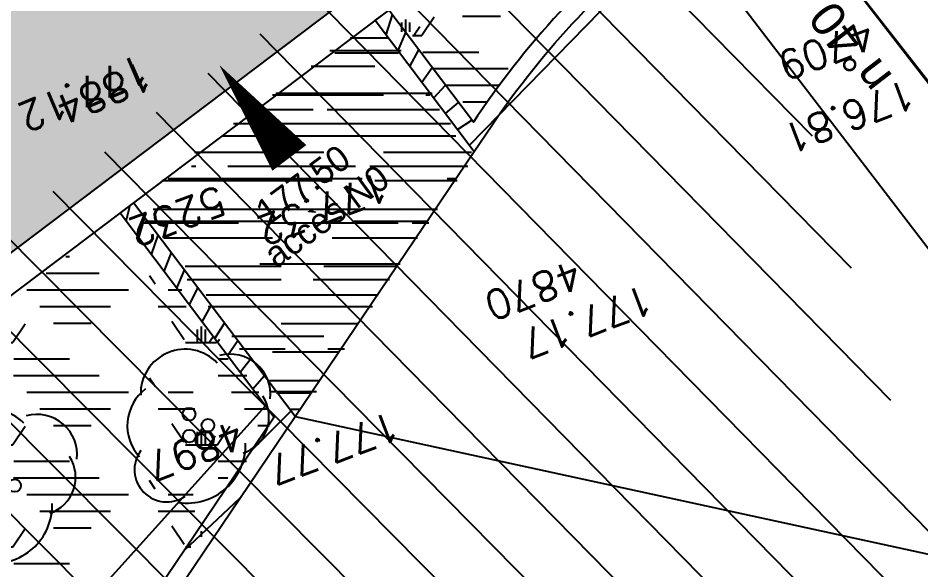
# Model space of a CAD drawing. Header units: centimetres. Extents: x 212517 to 243222, y -357108 to -330212.
# Drawn here: x 233002 to 234061, y -340138 to -339491 of the extents above; entities that cross this region are included whole.
import ezdxf
from ezdxf.enums import TextEntityAlignment as Align

# ---------------------------------------------------------------- set-up
doc = ezdxf.new("R2010")
doc.units = ezdxf.units.CM
for name, color, linetype in [('Fond topo - BAT_NUM', 252, 'Continuous'), ('Fond topo - CLO_MUR', 252, 'Continuous'), ('Fond topo - Z_500', 252, 'Continuous'), ('prlm-VRD', 2, 'Continuous'), ('SA - arbuste', 252, 'Continuous'), ('SA - bât D', 252, 'Continuous'), ('SA - béton balayé', 252, 'Continuous'), ('SA - couvre sol', 252, 'Continuous'), ('SA - enrobé', 252, 'Continuous'), ('SA - EVMV', 252, 'Continuous'), ('SA - gravillon', 252, 'Continuous'), ('SA - limite revêtement', 252, 'Continuous'), ('SA - muret béton', 252, 'Continuous')]:
    doc.layers.add(name, color=color, linetype=linetype)
for name, color, linetype, plot in [('Fond topo - N', 252, 'Continuous', False), ('Fond topo - NCACHE', 252, 'Continuous', False), ('Fond topo - ZCACHE', 252, 'Continuous', False)]:
    doc.layers.add(name, color=color, linetype=linetype, plot=plot)
doc.layers.add('Fond topo - P', color=252, linetype='Continuous', lineweight=50)
doc.layers.add('Fond topo - VOI', color=252, linetype='Continuous', lineweight=25)
doc.styles.add('2000_ARIAL', font='arial.ttf', dxfattribs={"height": 0.400000006})
doc.styles.add('Arial', font='arial.ttf')
doc.styles.add('Futura Std Book', font='')
doc.styles.add('SIMPLEX', font='simplex_.ttf', dxfattribs={"height": 1.25})
doc.styles.get('Futura Std Book').set_extended_font_data('Futura Std Book')
pattern_1 = [(216.5063332809896, (-277130161.1279894, -473864756.7787022), (14.87279096815364, -20.09477765036497), [])]
pattern_2 = [(349.2763985886067, (-277130161.1279894, -473864756.7787022), (22.32856350872324, 117.9043497231417), [37.5000005625, -202.5000030375]), (79.27639858860677, (-277130147.3110734, -473864759.3953308), (-235.8086994462835, 44.65712701744649), [15.000000225, -105.000001575]), (79.27639858860677, (-277130138.0997961, -473864761.1397498), (-235.8086994462835, 44.65712701744649), [15.000000225, -105.000001575]), (79.27639858860677, (-277130142.7054347, -473864760.2675403), (-235.8086994462835, 44.65712701744649), [18.75000028125, -101.25000151875]), (112.9664661186067, (-277130151.916716, -473864758.5231205), (-191.1515722884832, 280.4658259369293), [12.00000018, -420.7461593111922]), (45.58633105860677, (-277130133.4941673, -473864762.0119574), (22.32856353476547, 117.9043498154048), [12.00000018, -420.7461593111923]), (45.58633105860677, (-277130124.2828801, -473864763.7563783), (22.32856353476547, 117.9043498154048), [26.00000039, -406.6661590999923]), (112.9664661186067, (-277130161.1279894, -473864756.7787022), (-191.1515722884832, 280.4658259369293), [26.00000039, -406.6661590999922]), (349.2763985886067, (-277130073.3609553, -473864750.4999832), (22.32856350872324, 117.9043497231417), [44.42455106636825, -195.5754525336318]), (349.2763985886067, (-277130085.1249766, -473864728.4255323), (22.32856350872324, 117.9043497231417), [82.81008944215131, -56.09585564143782, 43.07431864611476, -58.01973967029608]), (349.2763985886067, (-277130096.7337571, -473864706.3804808), (22.32856350872324, 117.9043497231417), [119.4799495921992, -46.28746189431191, 29.47870124218051, -44.75389087130835]), (349.2763985886067, (-277130108.4191755, -473864684.3209158), (22.32856350872324, 117.9043497231417), [100.4611429069171, -139.5388606930829]), (349.2763985886067, (-277130104.5097786, -473864665.2146754), (22.32856350872324, 117.9043497231417), [65.56973938354608, -174.4302642164539])]

# ---------------------------------------------------------------- blocks, each defined once
blk = doc.blocks.new('PTOPO')
at = {"layer": 'Fond topo - NCACHE', "style": 'SIMPLEX'}
blk.add_attdef('MAT', text='', height=0.34, dxfattribs=at).set_placement((0.09999999986030161, -0.09999999962747097), align=Align.TOP_LEFT)
at = {"layer": 'Fond topo - ZCACHE', "style": 'SIMPLEX'}
blk.add_attdef('ALT', (0.09999999986030161, 0.09999999962747097), '', height=0.34, dxfattribs=at)
blk = doc.blocks.new('A$C1F970F0F')
at = {"layer": 'SA - béton balayé'}
h = blk.add_hatch(dxfattribs=at)
h.set_pattern_fill('BETON_BALAYE', color=256, scale=49.99999999999999, angle=-10.72360141139323, style=0, pattern_type=2)
h.set_pattern_definition([(349.2763985886067, (-277130161.1279894, -473864756.7787022), (117.3825536141096, 28.65896207176165), [749.9999999999999, -99.99999999999999, 250, -49.99999999999999]), (349.2763985886067, (-277130091.1375459, -473864744.5890418), (-36.75306622226226, 74.64222748057564), [150, -16.5, 299.9999999999999, -37.49999999999999]), (349.2763985886067, (-277130128.6565508, -473864719.6726964), (261.6928111209335, -15.46358973923611), [399.9999999999999, -69.99999999999999, 200, -49.99999999999999])])
h.paths.add_polyline_path([(6220.770168921872, 9335.75724747537), (6538.935636455272, 9493.1990072451), (6624.449456708553, 9320.413648874966), (6360.210637578124, 9053.969607238887)])
at = {"layer": 'SA - couvre sol'}
h = blk.add_hatch(dxfattribs=at)
h.set_pattern_fill('PELOUSE6', color=256, scale=20.0000003, angle=-10.72360141139323, style=0, pattern_type=2)
h.set_pattern_definition(pattern_2)
edge = h.paths.add_edge_path()
edge.add_line((7115.866381881607, 9778.688794863547), (6556.870889618694, 9502.07413063493))
edge.add_line((6556.870889618694, 9502.07413063493), (6629.977640760594, 9354.336683265656))
edge.add_arc((7360.38228307538, 8642.36123226609), 1019.999992324031, 116.65281963203941, 135.7320244042221, ccw=False)
edge.add_line((6902.827425347052, 9553.977125348543), (7002.186487212087, 9603.847056209293))
edge.add_line((7002.186487212087, 9603.847056209292), (6991.354182265826, 9626.878660865035))
edge.add_line((6991.354182265825, 9626.878660865037), (7007.253395095559, 9634.35643436486))
edge.add_line((7007.253395095559, 9634.35643436486), (6988.754440891986, 9669.54094767109))
edge.add_line((6988.754440891986, 9669.54094767109), (7134.166089453471, 9745.993999363249))
edge.add_line((7134.166089453472, 9745.993999363249), (7115.866381881607, 9778.688794863547))
h = blk.add_hatch(dxfattribs=at)
h.set_pattern_fill('PELOUSE6', color=256, scale=20.0000003, angle=-10.72360141139323, style=0, pattern_type=2)
h.set_pattern_definition(pattern_2)
edge = h.paths.add_edge_path()
edge.add_line((6335.94766446562, 9057.906686490796), (5886.296276689526, 8604.502703298296))
edge.add_arc((5616.481459429435, 8872.084400683229), 380.000000511181, 206.2859037988976, 315.23808789982166, ccw=False)
edge.add_line((5275.775203212008, 8703.801165148123), (5210.549457039155, 8835.857218275589))
edge.add_line((5210.549457039155, 8835.857218275589), (6202.844797042428, 9326.887013697162))
edge.add_line((6202.844797042428, 9326.88701369716), (6335.947664465621, 9057.906686490795))
at = {"layer": 'SA - EVMV'}
h = blk.add_hatch(dxfattribs=at)
h.set_pattern_fill('_USER', color=256, scale=74.99999999999999, angle=-55.72360141139323, style=0, pattern_type=0)
h.set_pattern_definition([(304.2763985886068, (-277130161.1279894, -473864756.7787022), (61.97477650275113, 42.238928459823), [])])
h.paths.add_polyline_path([(6137.262643169798, 3161.503242351281), (5258.989506963931, 4651.014984356799), (5823.535050065982, 5411.828376675677), (6009.896409179055, 5810.580329425578), (6042.353956317322, 6037.937811191567), (5791.842057863324, 7412.226220178691), (5768.869517604411, 9187.383885517163), (6965.043931057882, 9781.279833201925), (7125.730307530321, 8202.475428701919), (7356.548247893039, 6578.483473019976), (7421.051285208732, 6215.102708379585), (8728.798868082513, 6201.995811803044), (8825.59209412568, 5455.189202343771), (8884.907463838514, 4910.231636065007), (8937.364138919358, 4349.844162727043), (8990.109761245629, 3720.436779551583), (8238.933497559277, 3575.005023445903)])
at = {"layer": 'SA - gravillon'}
h = blk.add_hatch(dxfattribs=at)
h.set_pattern_fill('GRANULATS3', color=256, scale=99.99999999999999, angle=-10.72360141139323, style=0, pattern_type=2)
h.set_pattern_definition([(349.2763985886067, (1566334396.510018, -579968905.3710737), (116.8607592736427, 79.6464873173181), [4.999999999999999, -4.999999999999999, 9.999999999999998, -79.99999999999999]), (349.2763985886067, (1566334358.138925, -579968893.0155385), (116.8607592736427, 79.6464873173181), [25, -74.99999999999999]), (349.2763985886067, (1566334354.156601, -579968887.1725004), (116.8607592736427, 79.6464873173181), [25, -74.99999999999999]), (349.2763985886067, (1566334403.022516, -579968870.9823055), (116.8607592736427, 79.6464873173181), [4.999999999999999, -94.99999999999999]), (349.2763985886067, (1566334355.756418, -579968851.8533757), (116.8607592736427, 79.6464873173181), [15, -84.99999999999999]), (349.2763985886067, (1566334356.686774, -579968846.9406939), (116.8607592736427, 79.6464873173181), [15, -84.99999999999999]), (349.2763985886067, (1566334416.569305, -579968853.1922948), (116.8607592736427, 79.6464873173181), [30, -69.99999999999999]), (349.2763985886067, (1566334412.58698, -579968847.3492565), (116.8607592736427, 79.6464873173181), [30, -69.99999999999999]), (349.2763985886067, (1566334389.884288, -579968832.8721105), (116.8607592736427, 79.6464873173181), [9.999999999999998, -89.99999999999999]), (349.2763985886067, (1566334395.727326, -579968828.8897862), (116.8607592736427, 79.6464873173181), [4.999999999999999, -94.99999999999999]), (349.2763985886067, (1566334353.373909, -579968810.6912124), (116.8607592736427, 79.6464873173181), [4.999999999999999, -4.999999999999999, 4.999999999999999, -84.99999999999999]), (79.27639858860677, (1566334349.652482, -579968830.3419373), (-79.64648731731808, 116.8607592736427), [15, -84.99999999999999]), (79.27639858860677, (1566334348.052666, -579968865.6610618), (-79.64648731731808, 116.8607592736427), [4.999999999999999, -9.999999999999998, 4.999999999999999, -9.999999999999998, 20, -49.99999999999999]), (79.27639858860677, (1566334369.04231, -579968808.569602), (-79.64648731731808, 116.8607592736427), [4.999999999999999, -94.99999999999999]), (79.27639858860677, (1566334375.407142, -579968855.5748026), (-79.64648731731808, 116.8607592736427), [4.999999999999999, -94.99999999999999]), (79.27639858860677, (1566334384.971607, -579968831.9417535), (-79.64648731731808, 116.8607592736427), [4.999999999999999, -94.99999999999999]), (79.27639858860677, (1566334384.563045, -579968887.8419601), (-79.64648731731808, 116.8607592736427), [9.999999999999998, -89.99999999999999]), (79.27639858860677, (1566334388.545369, -579968893.6849979), (-79.64648731731808, 116.8607592736427), [15, -84.99999999999999]), (79.27639858860677, (1566334404.622332, -579968835.6631806), (-79.64648731731808, 116.8607592736427), [9.999999999999998, -4.999999999999999, 9.999999999999998, -74.99999999999999]), (79.27639858860677, (1566334403.952872, -579968866.0696244), (-79.64648731731808, 116.8607592736427), [20, -79.99999999999999]), (79.27639858860677, (1566334408.865554, -579968866.9999814), (-79.64648731731808, 116.8607592736427), [9.999999999999998, -89.99999999999999]), (79.27639858860677, (1566334412.178418, -579968903.2494636), (-79.64648731731808, 116.8607592736427), [20, -79.99999999999999]), (79.27639858860677, (1566334417.091099, -579968904.1798201), (-79.64648731731808, 116.8607592736427), [15, -84.99999999999999]), (34.27639858860676, (1566334378.720007, -579968891.8242844), (18.60713597325343, 98.25362326955934), [7.071066999999998, -134.35028923]), (34.27639858860676, (1566334398.109834, -579968870.0519489), (18.60713597325343, 98.25362326955934), [7.071066999999998, -134.35028923]), (34.27639858860676, (1566334410.726267, -579968857.1746192), (18.60713597325343, 98.25362326955934), [7.071066999999998, -134.35028923]), (34.27639858860676, (1566334343.809444, -579968834.3242615), (18.60713597325343, 98.25362326955934), [7.071066999999998, -134.35028923]), (34.27639858860676, (1566334357.356233, -579968816.5342503), (18.60713597325343, 98.25362326955934), [7.071066999999998, -134.35028923]), (34.27639858860676, (1566334391.336439, -579968878.9469545), (18.60713597325343, 98.25362326955934), [14.1421, -127.2792562]), (34.27639858860676, (1566334413.25644, -579968816.942813), (18.60713597325343, 98.25362326955934), [14.1421, -127.2792562]), (124.2763985886068, (1566334390.66698, -579968909.3533983), (-98.25362326955934, 18.60713597325343), [14.1421, -127.2792562]), (124.2763985886068, (1566334396.510018, -579968905.3710737), (-98.25362326955934, 18.60713597325343), [14.1421, -127.2792562]), (124.2763985886068, (1566334415.899845, -579968883.5987384), (-98.25362326955934, 18.60713597325343), [14.1421, -127.2792562]), (124.2763985886068, (1566334407.674299, -579968846.4188998), (-98.25362326955934, 18.60713597325343), [14.1421, -127.2792562]), (124.2763985886068, (1566334412.58698, -579968847.3492565), (-98.25362326955934, 18.60713597325343), [14.1421, -127.2792562]), (124.2763985886068, (1566334387.354114, -579968873.1039164), (-98.25362326955934, 18.60713597325343), [21.21319999999999, -120.2081562]), (124.2763985886068, (1566334420.812526, -579968884.529095), (-98.25362326955934, 18.60713597325343), [21.21319999999999, -120.2081562]), (124.2763985886068, (1566334386.423759, -579968878.0165975), (-98.25362326955934, 18.60713597325343), [28.28426999999999, -113.1370862]), (124.2763985886068, (1566334353.373909, -579968810.6912124), (-98.25362326955934, 18.60713597325343), [28.28426999999999, -113.1370862]), (124.2763985886068, (1566334352.443552, -579968815.6038935), (-98.25362326955934, 18.60713597325343), [28.28426999999999, -113.1370862]), (124.2763985886068, (1566334347.122309, -579968870.573743), (-98.25362326955934, 18.60713597325343), [7.071066999999998, -134.35028923]), (124.2763985886068, (1566334351.774093, -579968846.0103371), (-98.25362326955934, 18.60713597325343), [7.071066999999998, -134.35028923]), (15.84144978860676, (1566334401.422699, -579968906.3014305), (98.25362322038048, -18.60713601425497), [11.180339, -212.426458]), (15.84144978860676, (1566334387.354114, -579968873.1039164), (98.25362322038048, -18.60713601425497), [11.180339, -212.426458]), (15.84144978860676, (1566334419.882169, -579968889.4417765), (98.25362322038048, -18.60713601425497), [22.36068, -201.2461177]), (15.84144978860676, (1566334420.812526, -579968884.529095), (98.25362322038048, -18.60713601425497), [22.36068, -201.2461177]), (52.71134740860677, (1566334400.640008, -579968829.8201425), (18.60713586383586, 98.25362338541537), [11.17999999999999, -111.7999999999999, 22.35999999999999, -78.26679773999996]), (52.71134740860677, (1566334344.070342, -579968859.8180242), (18.60713586383586, 98.25362338541537), [11.18033899999999, -212.4264579999999]), (52.71134740860677, (1566334351.365531, -579968901.9105439), (18.60713586383586, 98.25362338541537), [11.18033899999999, -212.4264579999999]), (52.71134740860677, (1566334348.983023, -579968860.7483809), (18.60713586383586, 98.25362338541537), [11.18033899999999, -212.4264579999999]), (52.71134740860677, (1566334406.483046, -579968825.8378183), (18.60713586383586, 98.25362338541537), [11.18033899999999, -212.4264579999999]), (52.71134740860677, (1566334400.640008, -579968829.8201425), (18.60713586383586, 98.25362338541537), [11.18033899999999, -212.4264579999999]), (52.71134740860677, (1566334376.337499, -579968850.6621213), (18.60713586383586, 98.25362338541537), [22.36067999999999, -201.2461176999998]), (52.71134740860677, (1566334371.424818, -579968849.7317643), (18.60713586383586, 98.25362338541537), [22.36067999999999, -201.2461176999998]), (105.8414497886067, (1566334356.686774, -579968846.9406939), (18.60713601425497, 98.25362322038048), [11.180339, -212.426458]), (105.8414497886067, (1566334353.226244, -579968892.0851816), (18.60713601425497, 98.25362322038048), [22.36068, -201.2461177]), (105.8414497886067, (1566334354.156601, -579968887.1725004), (18.60713601425497, 98.25362322038048), [22.36068, -201.2461177]), (142.7113474086068, (1566334385.901964, -579968827.0290724), (-98.25362338541537, 18.60713586383589), [22.36067999999999, -201.2461177]), (142.7113474086068, (1566334395.727326, -579968828.8897862), (-98.25362338541537, 18.60713586383589), [33.54101959999998, -190.0657781])])
h.paths.add_polyline_path([(5124.550555337428, 9371.505546424247), (6734.973849588703, 10169.08069699232), (6552.690545670344, 10537.44708671822), (5576.037140168118, 10058.4841756633), (5497.543195342894, 10217.10830873696), (5376.088965773431, 10157.04942646102), (4882.034479460972, 11153.89582380826), (4545.141585587467, 10986.92652659804), (5117.956613654095, 9829.351609240477), (4941.257013392871, 9741.913478893714), (5124.550555337428, 9371.505546424247), (5042.550266400161, 9447.025841007431), (4949.368504015114, 9635.332483913164), (4724.996253299251, 9523.961960702), (4046.681882027984, 10897.27731336057), (4567.659966550522, 11154.6012565855), (4612.246816082376, 11065.05841595241), (4800.575798734715, 11158.26133384953), (4756.729555117861, 11246.86835750694), (5110.928653942231, 11422.14001563542), (5429.386482062225, 10778.59516036301), (5390.847041286748, 10759.52393867575), (5492.859269804434, 10553.37593699554), (6433.801475967643, 11019.00068541669), (6691.915261907101, 10497.39066976261), (6631.849866300039, 10467.6679717961), (6724.99201334992, 10279.44138569763), (6814.61853220169, 10323.79221812913), (7072.815194727267, 9802.01472137345), (5211.171805000542, 8880.794661271262), (4952.988622177072, 9402.543332030837), (5042.550266400161, 9447.025841007431)])
at = {"layer": 'SA - muret béton'}
h = blk.add_hatch(dxfattribs=at)
h.set_pattern_fill('_USER', color=256, scale=25, angle=-143.4936667190104, style=0, pattern_type=0)
h.set_pattern_definition(pattern_1)
edge = h.paths.add_edge_path()
edge.add_line((6538.94551773925, 9493.203896856721), (6624.449456708553, 9320.413648874966))
edge.add_line((6624.449456708553, 9320.413648874966), (6650.343294443529, 9346.523585420002))
edge.add_arc((7360.38228216175, 8642.361232663683), 999.9999915596148, 116.65281954750421, 135.2380880525208, ccw=False)
edge.add_line((6911.799090041725, 9536.10230415287), (7015.891427091874, 9588.347942889282))
edge.add_line((7015.891427091874, 9588.347942889282), (7006.919763118841, 9606.222764517019))
edge.add_line((7006.919763118841, 9606.222764517019), (6902.827425347052, 9553.977125348543))
edge.add_arc((7360.382285517268, 8642.361228344269), 1019.999996929556, 116.6528196558088, 135.2380880148724)
edge.add_line((6636.142514583906, 9360.606832531781), (6629.977640760594, 9354.336683265657))
edge.add_line((6629.977640760594, 9354.336683265657), (6556.870889618694, 9502.07413063493))
edge.add_line((6556.870889618694, 9502.07413063493), (6538.94551773925, 9493.203896856721))
h = blk.add_hatch(dxfattribs=at)
h.set_pattern_fill('_USER', color=256, scale=25, angle=-143.4936667190104, style=0, pattern_type=0)
h.set_pattern_definition(pattern_1)
edge = h.paths.add_edge_path()
edge.add_line((5193.061519410154, 8827.203445430448), (5257.843294998138, 8694.944152735037))
edge.add_arc((5616.481459358143, 8872.084400278642), 400.0000002941545, 206.2859037540927, 315.2380879514633)
edge.add_line((5900.497056554697, 8590.419456090678), (6360.210637578124, 9053.969607238887))
edge.add_line((6360.210637578124, 9053.969607238887), (6220.770168921872, 9335.75724747537))
edge.add_line((6220.770168921872, 9335.75724747537), (6202.844797042428, 9326.88701369716))
edge.add_line((6202.844797042428, 9326.88701369716), (6335.94766446562, 9057.906686490796))
edge.add_line((6335.94766446562, 9057.906686490796), (5886.296276689526, 8604.502703298296))
edge.add_arc((5616.481459400329, 8872.08440050106), 380.0000004035717, 206.2859037762143, 315.2380879224146, ccw=False)
edge.add_line((5275.775203212008, 8703.801165148123), (5210.549457039155, 8835.857218275589))
edge.add_line((5210.549457039155, 8835.857218275589), (5193.061519410154, 8827.203445430448))
at = {"layer": 'Fond topo - CLO_MUR', "ltscale": 2, "flags": 128}
blk.add_lwpolyline([(7024.124514346554, 9571.575350469044), (7239.111574831612, 9155.619306770888)], dxfattribs=at)
at = {"layer": 'Fond topo - VOI', "ltscale": 2, "flags": 128}
blk.add_lwpolyline([(5639.884015980822, 14282.76898646135), (6179.074060184528, 13730.4134533185, -0.005078430071305425), (6343.1483697738, 13545.11763264016, -0.01498965990198168), (6396.182976463164, 13480.14751606638, -0.008052881892180013), (6924.298623853121, 12768.62846445145, -0.02502080065405084), (7078.852120834868, 12528.76074308369, -0.01315237506544015), (7305.49723599993, 12109.95947007773, -0.01622344874307645), (7469.001968976629, 11760.20271195122, -0.0002441829907726637), (7504.611965031092, 11676.9913265394, -2.386900651964397e-05), (7868.449045659429, 10825.54154632405, -0.0004607339102045271), (8056.526262906224, 10384.2208908691, -0.0002713929879899899), (8374.720241644169, 9634.540919018482), (8900.918350322725, 8327.998671989055), (9181.050253584182, 7639.776394233361), (9227.846231822321, 7515.619963970066, -0.01912067303515585), (9430.073626438107, 6877.215983667462, -0.01912067306015491), (9582.936642438128, 6225.227902062202, -0.006135088442580186), (9621.373155263293, 6013.751243740732, -0.006135088374511259), (9654.60896875709, 5801.395117808072), (9743.87632691115, 5167.316416374032), (9926.38109093471, 3640.55347439608), (10105.54692394565, 2112.741898849393), (10117.19406944453, 2013.422494900099)], format="xyb", dxfattribs=at)
at = {"layer": 'SA - arbuste'}
for centre in [(6238.468758981418, 9079.969927228125), (6257.761735938529, 9062.995435279656), (6234.125499025942, 9054.61015734045), (6021.754873790645, 9035.78076084698)]:
    blk.add_circle(centre, 7.5, dxfattribs=at)
at = {"layer": 'SA - arbuste', "ltscale": 0.800000011920929}
for centre, radius, start, end in [((6238.328887073858, 9104.464335160068), 52.09335999999999, 32.9049446683259, 171.1222226947237), ((6290.336423810241, 9093.749785729893), 47.1596, 342.9842592756738, 94.63470461757107), ((6002.322024943302, 9077.249660818896), 52.09335999999999, 32.9049446683259, 171.1222224813845), ((6054.329561662358, 9066.535111297218), 47.1596, 342.9842594908044, 94.63470461757107), ((6217.832596022174, 9070.156483594053), 53.97568, 116.3248625983236, 211.8320556568809), ((6286.169943442676, 9067.495998332131), 44.59584, 277.883133562608, 22.28760147896251), ((6050.163081312122, 9040.281323990963), 44.59584, 277.8831336434853, 22.28760172363472), ((6200.728488464196, 9020.923515032795), 37.90984, 133.2696683756754, 293.7521367712873), ((6229.767496123041, 9045.16000792636), 68.40896, 251.0377366265051, 350.7437823991756), ((5993.760633998035, 9017.945333489353), 68.40896, 251.0377365793105, 350.7437827194919)]:
    blk.add_arc(centre, radius, start, end, dxfattribs=at)
at = {"layer": 'SA - bât D', "ltscale": 50.79999923706055, "elevation": 9.999999999999998e-08, "flags": 128}
for points in [[(3992.057060820798, 10914.90997563011), (4706.90787335757, 9470.326999351055), (4931.279873029765, 9581.697398065016), (4988.985103785352, 9465.083610385507), (4899.423416209049, 9420.601079950562), (5193.061519410154, 8827.203445430448), (7126.40635278083, 9783.904419190934), (6832.728888056354, 10377.38340132672), (6743.102369021571, 10333.03256892988), (6685.441073238441, 10449.55757087634), (6745.506468845504, 10479.28026884285), (6451.911804916794, 11072.59192262002), (5507.386760294137, 10605.18796326319), (5440.854179088976, 10739.63810560416), (5482.978799691725, 10760.48316112718), (5129.038769586081, 11475.73103806597), (4703.132907479037, 11264.9760524412), (4746.987085340417, 11176.36281071366), (4630.268167281978, 11118.60555738887), (4585.694402275513, 11208.12212063083)], [(4045.661557314502, 10896.77334977139), (4724.996253299251, 9523.961960702), (4949.368504015114, 9635.332483913164), (5042.550266400161, 9447.025841007431), (4952.988622177072, 9402.543332030837), (5211.171805000542, 8880.794661271262), (7072.815194727267, 9802.01472137345), (6814.61853220169, 10323.79221812913), (6724.99201334992, 10279.44138569763), (6631.849866300039, 10467.6679717961), (6691.915261907101, 10497.39066976261), (6433.801475967643, 11019.00068541669), (5492.859269804434, 10553.37593699554), (5390.844306545398, 10759.52946515441), (5429.386482062225, 10778.59516036301), (5110.928653942231, 11422.14001563542), (4756.725653655682, 11246.86642685713), (4800.579814205358, 11158.25321997232), (4612.246816082376, 11065.05841595241), (4567.659966550522, 11154.6012565855)]]:
    blk.add_lwpolyline(points, close=True, dxfattribs=at)
at = {"layer": 'SA - bât D', "elevation": 9.999999999999998e-08, "flags": 128}
blk.add_lwpolyline([(6409.991933580885, 9353.366757402744, 49.99999999999999, 0, 0), (6349.636062895273, 9475.554120348717, 0, 0, 0)], format="xyseb", dxfattribs=at)
at = {"layer": 'SA - enrobé'}
blk.add_lwpolyline([(5900.497056554697, 8590.419456090678), (6360.210637578124, 9053.969607238887), (7370.412407968218, 8625.864014690866), (6911.799090041725, 9536.10230415287), (7010.70128525668, 9585.742926046769), (7020.781452921752, 9564.310513012775), (7026.744363143154, 9567.115009892732), (7262.580432867897, 9105.719912583041), (7291.122638515357, 9119.14398292848), (7342.762054097051, 9009.348459506178), (7434.067245025048, 9026.616541510186), (7377.912303133283, 8937.40151477274), (7468.942843266607, 8745.166350041736), (4686.176285657987, 6461.263924183753)], dxfattribs=at)
at = {"layer": 'SA - limite revêtement', "elevation": 9.999999999999998e-08, "flags": 128}
blk.add_lwpolyline([(6360.210637578124, 9053.969607238887), (6624.449456708553, 9320.413648874966)], dxfattribs=at)
at = {"layer": 'SA - muret béton', "elevation": 9.999999999999998e-08, "flags": 128}
for points in [[(6538.94551773925, 9493.203896856721), (6624.449456708553, 9320.413648874966), (6650.343294443529, 9346.523585420002, -0.08127176215982078), (6911.799090041725, 9536.10230415287), (7015.891427091874, 9588.347942889282), (7006.919763118841, 9606.222764517019), (6902.827425347052, 9553.977125348543, 0.08127176151877459), (6636.142514583906, 9360.606832531781), (6629.977640760594, 9354.336683265657), (6556.870889618694, 9502.07413063493)], [(5193.061519410154, 8827.203445430448), (5257.843294998138, 8694.944152735037, 0.5147698931340355), (5900.497056554697, 8590.419456090678), (6360.210637578124, 9053.969607238887), (6220.770168921872, 9335.75724747537), (6202.844797042428, 9326.88701369716), (6335.94766446562, 9057.906686490796), (5886.296276689526, 8604.502703298296, -0.5147698928515984), (5275.775203212008, 8703.801165148123), (5210.549457039155, 8835.857218275589)]]:
    blk.add_lwpolyline(points, format="xyb", close=True, dxfattribs=at)
at = {"layer": 'Fond topo - P', "ltscale": 2}
ref = blk.add_blockref('PTOPO', (6283.805669237326, 9472.586327215871), dxfattribs=dict(at, xscale=99.99999999999997, yscale=99.99999999999997, zscale=99.99999999999997, rotation=257.0545763656547))
ref.add_attrib('MAT', '1884', dxfattribs={"layer": 'Fond topo - N', "color": 0, "ltscale": 2, "height": 33.99999999999999, "rotation": 192.3224892382148, "style": 'SIMPLEX'}).set_placement((6271.819601981693, 9465.080716175948), align=Align.TOP_LEFT)
ref.add_attrib('ALT', '177.12', (6261.735274251066, 9506.876575709146), dxfattribs={"layer": 'Fond topo - Z_500', "color": 0, "ltscale": 2, "height": 33.99999999999999, "rotation": 192.3224892382148, "style": 'SIMPLEX'})
ref = blk.add_blockref('PTOPO', (7124.644429789685, 9345.160655659298), dxfattribs=dict(at, xscale=99.99999999999994, yscale=99.99999999999994, zscale=99.99999999999994, rotation=190.0656205306617))
ref.add_attrib('MAT', '4709', dxfattribs={"layer": 'Fond topo - N', "color": 0, "ltscale": 2, "height": 33.99999999999999, "rotation": 190.0656204987762, "style": 'SIMPLEX'}).set_placement((7113.050587940456, 9353.258978318152), align=Align.TOP_LEFT)
ref.add_attrib('ALT', '176.81', (7140.642204479754, 9309.971662369648), dxfattribs={"layer": 'Fond topo - Z_500', "color": 0, "ltscale": 2, "height": 33.99999999999999, "rotation": 190.0656204987762, "style": 'SIMPLEX'})
ref = blk.add_blockref('PTOPO', (6339.935162302881, 9295.763007027852), dxfattribs=dict(at, xscale=99.99999999999994, yscale=99.99999999999994, zscale=99.99999999999994, rotation=190.0656205306617))
ref.add_attrib('MAT', '5232', dxfattribs={"layer": 'Fond topo - N', "color": 0, "ltscale": 2, "height": 33.99999999999999, "rotation": 190.0656204987762, "style": 'SIMPLEX'}).set_placement((6328.34132047098, 9303.861329778212), align=Align.TOP_LEFT)
ref.add_attrib('ALT', '177.32', (6513.54373019072, 9318.376312025463), dxfattribs={"layer": 'Fond topo - Z_500', "color": 0, "ltscale": 2, "height": 33.99999999999999, "rotation": 190.0656204987762, "style": 'SIMPLEX'})
ref = blk.add_blockref('PTOPO', (6734.5490837366, 9132.832375533248), dxfattribs=dict(at, xscale=99.99999999999994, yscale=99.99999999999994, zscale=99.99999999999994, rotation=190.0656205306617))
ref.add_attrib('MAT', '4870', dxfattribs={"layer": 'Fond topo - N', "color": 0, "ltscale": 2, "height": 33.99999999999999, "rotation": 190.0656204987762, "style": 'SIMPLEX'}).set_placement((6722.95524188737, 9140.930698192102), align=Align.TOP_LEFT)
ref.add_attrib('ALT', '177.17', (6793.591669434058, 9130.495021905579), dxfattribs={"layer": 'Fond topo - Z_500', "color": 0, "ltscale": 2, "height": 33.99999999999999, "rotation": 190.0656204987762, "style": 'SIMPLEX'})
ref = blk.add_blockref('PTOPO', (6309.81317480656, 9021.943628406058), dxfattribs=dict(at, xscale=99.99999999999994, yscale=99.99999999999994, zscale=99.99999999999994, rotation=190.0656205306617))
ref.add_attrib('MAT', '4897', dxfattribs={"layer": 'Fond topo - N', "color": 0, "ltscale": 2, "height": 33.99999999999999, "rotation": 190.0656204987762, "style": 'SIMPLEX'}).set_placement((6298.219332957331, 9030.041951064912), align=Align.TOP_LEFT)
ref.add_attrib('ALT', '177.77', (6473.914784607966, 9040.123457997015), dxfattribs={"layer": 'Fond topo - Z_500', "color": 0, "ltscale": 2, "height": 33.99999999999999, "rotation": 190.0656204987762, "style": 'SIMPLEX'})
at = {"layer": 'Fond topo - BAT_NUM', "style": '2000_ARIAL'}
blk.add_text('n°40', height=39.99999999999999, rotation=116.6725384602384, dxfattribs=at).set_placement((7124.300503008277, 9315.35360193009))
at = {"layer": 'SA - bât D', "style": 'Futura Std Book'}
for s, p in [("mur d'enceinte ouest, portail et", (7954.092633364427, 8826.709360125104)), ('portillon existants conservés', (8049.14637471074, 8947.170195027975))]:
    blk.add_text(s, height=101.0101997, rotation=115.9052560743141, dxfattribs=at).set_placement(p)
at = {"layer": 'SA - bât D', "style": 'Arial', "width": 0.9545000195503235}
for s, p in [('177.50', (6370.564853235835, 9279.215095824082)), ('accès N0', (6370.684292373546, 9228.226527623467))]:
    blk.add_text(s, height=30.3030599, rotation=25.64816535222824, dxfattribs=at).set_placement(p)

msp = doc.modelspace()

# ---------------------------------------------------------------- block references
at = {"layer": 'prlm-VRD', "rotation": 10.72360141139323}
msp.add_blockref('A$C1F970F0F', (228762.2467792132, -350037.5300254133), dxfattribs=at)

doc.saveas('drawing.dxf')
